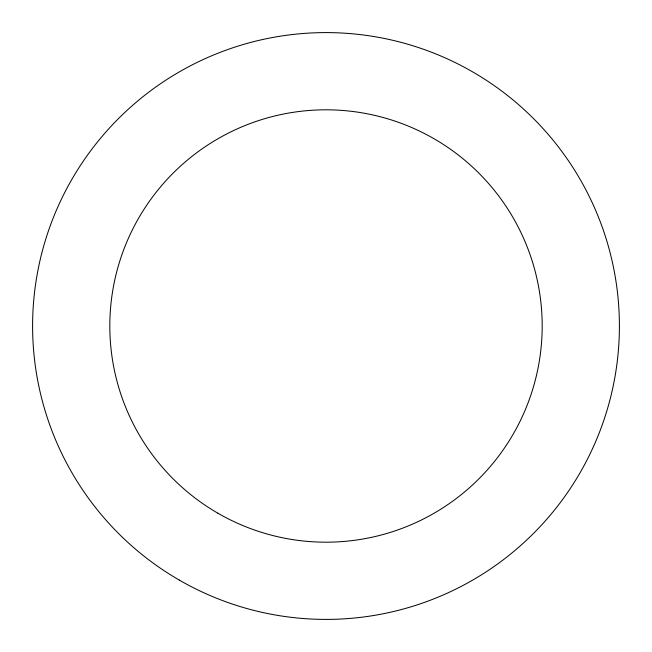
<?xml version="1.0" encoding="UTF-8"?>
<svg xmlns="http://www.w3.org/2000/svg" width="652" height="652" viewBox="0 0 652 652"><rect width="100%" height="100%" fill="white"/><g stroke="black" fill="none" stroke-linecap="round" stroke-linejoin="round"><path stroke-width="0.98" d="M179.3 580.093A293.4 293.4 0 0 0 619.4 326A293.4 293.4 0 0 0 179.3 71.907A293.4 293.4 0 0 0 179.3 580.093M217.907 513.222A216.187 216.187 0 0 0 542.187 326A216.187 216.187 0 0 0 217.907 138.778A216.187 216.187 0 0 0 217.907 513.222"/></g></svg>
